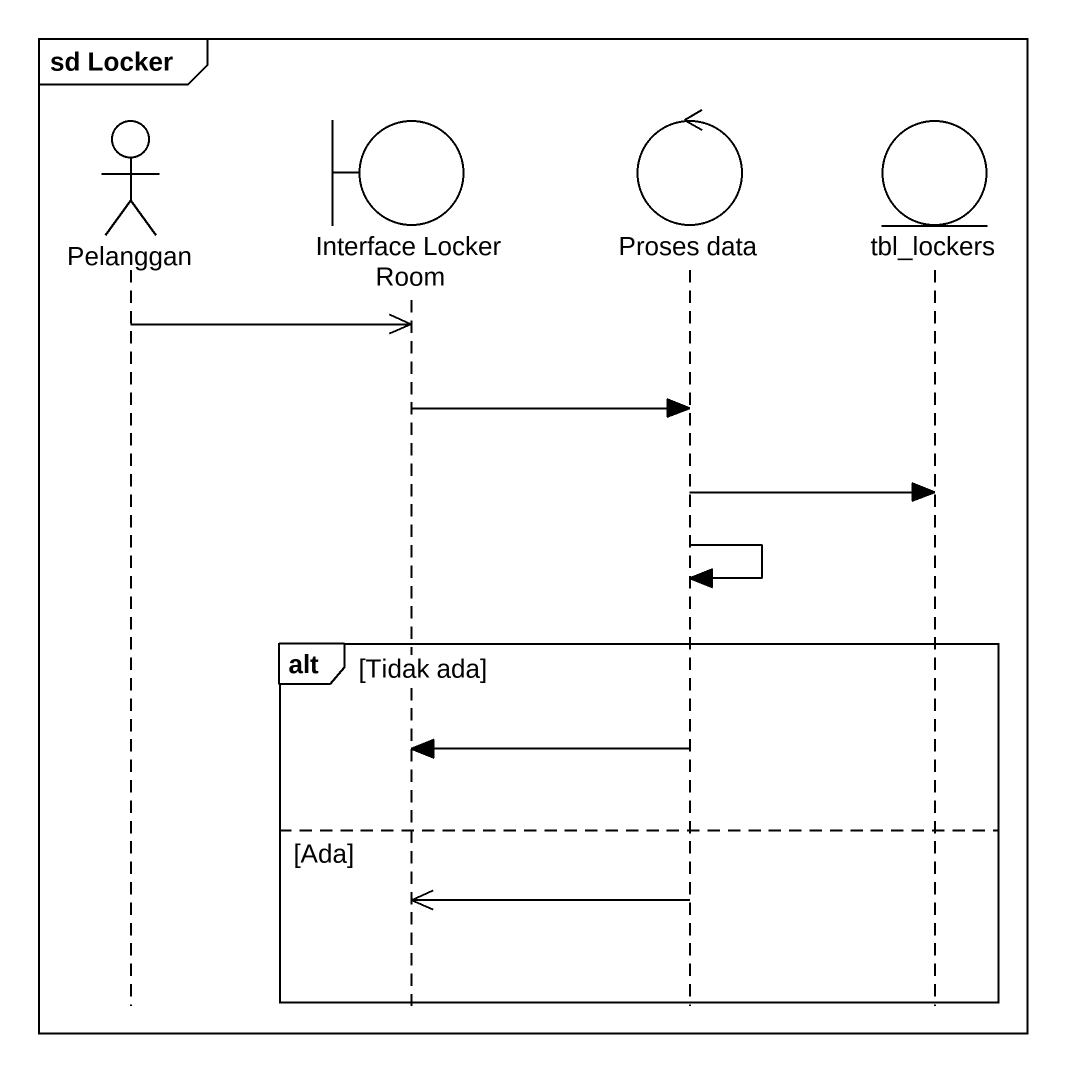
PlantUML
@startuml
mainframe sd Locker
hide footbox
actor Pelanggan
boundary "Interface Locker Room" as Interface_Locker_Room
control "Proses data" as Proses_data
entity tbl_lockers

Pelanggan ->> Interface_Locker_Room
Interface_Locker_Room -> Proses_data
Proses_data -> tbl_lockers
Proses_data -> Proses_data
alt Tidak ada
  Proses_data -> Interface_Locker_Room
else Ada
  Proses_data ->> Interface_Locker_Room
end
@enduml
